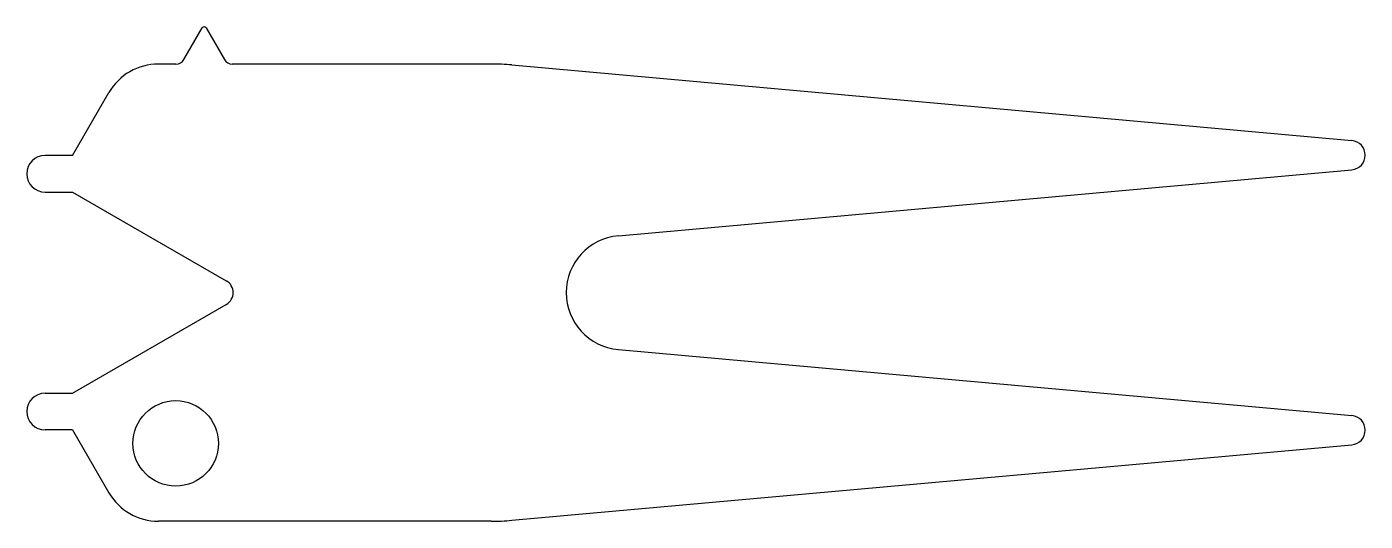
# Model space of a CAD drawing. Extents: x 0 to 2.93, y 0 to 1.08.
import ezdxf

# ---------------------------------------------------------------- set-up
doc = ezdxf.new("R2010")
doc.units = 0
doc.header["$MEASUREMENT"] = 0
doc.layers.add('100', color=11, linetype='CONTINUOUS')

msp = doc.modelspace()

# ---------------------------------------------------------------- linework, layer by layer
at = {"layer": '100', "color": 4, "linetype": 'Continuous'}
for p, q in [((0.343412, 1.01), (0.383309, 1.079103)), ((0.391969, 1.079103), (0.431865, 1.01)), ((0.326092, 1), (0.287639, 1)), ((1.015168, 1), (0.449186, 1)), ((1.06002, 0.997984), (2.895955, 0.832627)), ((0.1, 0.8), (0.179386, 0.9375)), ((0.1, 0.8), (0.04, 0.8)), ((1.292829, 0.624496), (2.895955, 0.768885)), ((0.04, 0.72), (0.1, 0.72)), ((0.1, 0.72), (0.436051, 0.525981)), ((0.1, 0.28), (0.436051, 0.474019)), ((1.292829, 0.375504), (2.895955, 0.231115)), ((0.04, 0.28), (0.1, 0.28)), ((0.1, 0.2), (0.04, 0.2)), ((0.1, 0.2), (0.179386, 0.0625)), ((1.06002, 0.002016), (2.895955, 0.167373)), ((1.015168, 0), (0.287639, 0))]:
    msp.add_line(p, q, dxfattribs=at)
msp.add_circle((0.325439, 0.1703), 0.0935, dxfattribs=at)
for centre, radius, start, end in [((0.387639, 1.076603), 0.005, 30.000001, 149.999997), ((0.287639, 0.875), 0.125, 90.000003, 149.999997), ((0.326092, 1.02), 0.02, 270.000001, 329.999989), ((0.449186, 1.02), 0.02, 209.999999, 270.000001), ((1.015168, 0.5), 0.5, 84.853428, 90.000003), ((2.893085, 0.800756), 0.032, 275.146576, 84.853428), ((0.04, 0.76), 0.04, 90.000003, 270.000001), ((1.304042, 0.5), 0.125, 95.146577, 264.853426), ((0.421051, 0.5), 0.03, 299.999995, 60.000002), ((0.04, 0.24), 0.04, 90.000003, 270.000001), ((2.893085, 0.199244), 0.032, 275.146576, 84.853428), ((0.287639, 0.125), 0.125, 209.999999, 270.000001), ((1.015168, 0.5), 0.5, 270.000001, 275.146576)]:
    msp.add_arc(centre, radius, start, end, dxfattribs=at)

doc.saveas('drawing.dxf')
